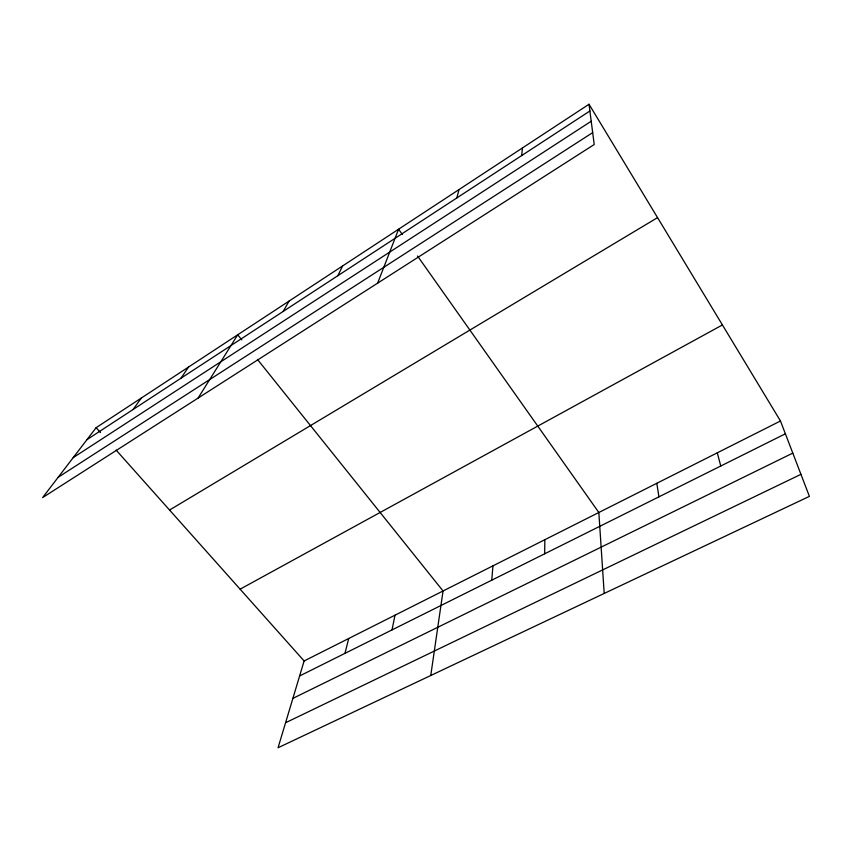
<?xml version="1.0" encoding="UTF-8"?>
<svg xmlns="http://www.w3.org/2000/svg" width="852" height="852" viewBox="0 0 852 852"><rect width="100%" height="100%" fill="white"/><g stroke="black" fill="none" stroke-linecap="round" stroke-linejoin="round"><path stroke-width="1.28" d="M544.673 553.8L544.843 539.699M491.774 580.169L492.957 565.834M521.68 155.575L522.436 147.95M430.761 675.498L443.051 590.979L257.485 359.448M392.026 629.894L395.008 615.187M344.964 653.356L348.724 638.499M456.821 197.962L459.026 189.559M780.475 420.995L304.121 660.971L278.061 747.747L809.4 496.365L780.475 420.995L589.03 104.253L96.138 427.683L42.6 497.611L594.217 144.51L589.03 104.253M377.638 283.141L398.598 229.209L402.378 234.566M337.882 275.686L342.589 265.962M283.237 311.395L289.009 301.118M198.09 398.076L237.719 334.783L241.83 339.916M180.933 378.256L188.558 367.042M132.976 409.588L141.4 397.98M86.968 439.653L589.893 110.994M73.208 457.63L591.213 121.24M58.149 477.301L592.683 132.603M169.559 510.039L657.552 217.622M240.115 589.169L722.421 324.942M299.616 675.966L785.384 433.796M292.886 698.374L792.797 453.104M285.569 722.752L800.944 474.33M96.138 427.683L100.483 432.55M116.117 450.09L304.121 660.971M417.533 256.005L598.839 512.499L604.196 593.45M717.288 452.817L720.76 466.012M656.807 483.297L658.937 496.833"/></g></svg>
